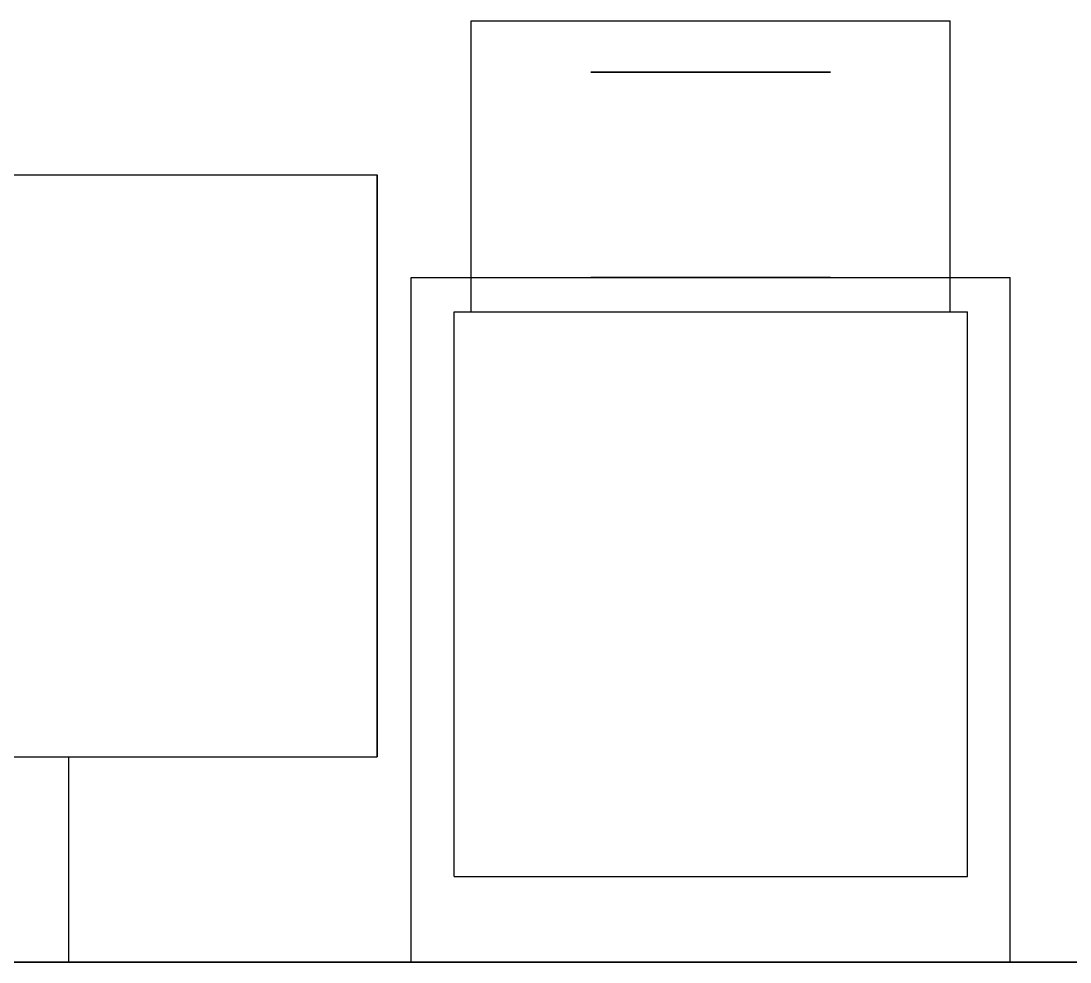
# Model space of a CAD drawing. Header units: millimetres. Extents: x -201 to 3037, y -406 to 3230.
# Drawn here: x 2457.2 to 2518.5, y 1397 to 1452 of the extents above; entities that cross this region are included whole.
import ezdxf

# ---------------------------------------------------------------- set-up
doc = ezdxf.new("R2010")
doc.units = ezdxf.units.MM
doc.layers.add('HIDDEN', color=8, linetype='Continuous')
doc.layers.add('VISIBLE', color=7, linetype='Continuous')

msp = doc.modelspace()

# ---------------------------------------------------------------- linework, layer by layer
at = {"layer": 'HIDDEN'}
for points in [[(2483.5, 1435), (2483.5, 1452)], [(2483.5, 1452), (2511.5, 1452)], [(2483.5, 1435), (2483.5, 1452)], [(2483.5, 1452), (2511.5, 1452)], [(2483.5, 1435), (2483.5, 1452)], [(2483.5, 1452), (2511.5, 1452)], [(2511.5, 1435), (2511.5, 1452)], [(2511.5, 1435), (2511.5, 1452)], [(2511.5, 1435), (2511.5, 1452)], [(2504.5, 1449), (2504.324, 1449), (2503.807, 1449), (2502.973, 1449), (2501.864, 1449), (2500.537, 1449), (2499.058, 1449), (2497.5, 1449), (2495.942, 1449), (2494.463, 1449), (2493.136, 1449), (2492.027, 1449), (2491.193, 1449), (2490.676, 1449), (2490.5, 1449)], [(2490.5, 1449), (2490.544, 1449), (2490.676, 1449), (2490.893, 1449), (2491.193, 1449), (2491.573, 1449), (2492.027, 1449), (2492.55, 1449), (2493.136, 1449), (2493.776, 1449), (2494.463, 1449), (2495.188, 1449), (2495.942, 1449), (2496.716, 1449), (2497.5, 1449)], [(2504.5, 1449), (2504.324, 1449), (2503.807, 1449), (2502.973, 1449), (2501.864, 1449), (2500.537, 1449), (2499.058, 1449), (2497.5, 1449), (2495.942, 1449), (2494.463, 1449), (2493.136, 1449), (2492.027, 1449), (2491.193, 1449), (2490.676, 1449), (2490.5, 1449)], [(2490.5, 1449), (2490.544, 1449), (2490.676, 1449), (2490.893, 1449), (2491.193, 1449), (2491.573, 1449), (2492.027, 1449), (2492.55, 1449), (2493.136, 1449), (2493.776, 1449), (2494.463, 1449), (2495.188, 1449), (2495.942, 1449), (2496.716, 1449), (2497.5, 1449)], [(2504.5, 1449), (2504.324, 1449), (2503.807, 1449), (2502.973, 1449), (2501.864, 1449), (2500.537, 1449), (2499.058, 1449), (2497.5, 1449), (2495.942, 1449), (2494.463, 1449), (2493.136, 1449), (2492.027, 1449), (2491.193, 1449), (2490.676, 1449), (2490.5, 1449)], [(2490.5, 1449), (2490.544, 1449), (2490.676, 1449), (2490.893, 1449), (2491.193, 1449), (2491.573, 1449), (2492.027, 1449), (2492.55, 1449), (2493.136, 1449), (2493.776, 1449), (2494.463, 1449), (2495.188, 1449), (2495.942, 1449), (2496.716, 1449), (2497.5, 1449)], [(2497.5, 1449), (2498.284, 1449), (2499.058, 1449), (2499.812, 1449), (2500.537, 1449), (2501.224, 1449), (2501.864, 1449), (2502.45, 1449), (2502.973, 1449), (2503.427, 1449), (2503.807, 1449), (2504.107, 1449), (2504.324, 1449), (2504.456, 1449), (2504.5, 1449)], [(2497.5, 1449), (2498.284, 1449), (2499.058, 1449), (2499.812, 1449), (2500.537, 1449), (2501.224, 1449), (2501.864, 1449), (2502.45, 1449), (2502.973, 1449), (2503.427, 1449), (2503.807, 1449), (2504.107, 1449), (2504.324, 1449), (2504.456, 1449), (2504.5, 1449)], [(2497.5, 1449), (2498.284, 1449), (2499.058, 1449), (2499.812, 1449), (2500.537, 1449), (2501.224, 1449), (2501.864, 1449), (2502.45, 1449), (2502.973, 1449), (2503.427, 1449), (2503.807, 1449), (2504.107, 1449), (2504.324, 1449), (2504.456, 1449), (2504.5, 1449)], [(2478, 1409), (2478, 1409.426), (2478, 1410.684), (2478, 1412.709), (2478, 1415.401), (2478, 1418.624), (2478, 1422.217), (2478, 1426), (2478, 1429.783), (2478, 1433.376), (2478, 1436.599), (2478, 1439.291), (2478, 1441.316), (2478, 1442.574), (2478, 1443)], [(2480, 1397), (2480, 1437)], [(2480, 1437), (2515, 1437)], [(2483.5, 1437), (2511.5, 1437)], [(2504.5, 1437), (2504.324, 1437), (2503.807, 1437), (2502.973, 1437), (2501.864, 1437), (2500.537, 1437), (2499.058, 1437), (2497.5, 1437), (2495.942, 1437), (2494.463, 1437), (2493.136, 1437), (2492.027, 1437), (2491.193, 1437), (2490.676, 1437), (2490.5, 1437)], [(2490.5, 1437), (2490.544, 1437), (2490.676, 1437), (2490.893, 1437), (2491.193, 1437), (2491.573, 1437), (2492.027, 1437), (2492.55, 1437), (2493.136, 1437), (2493.776, 1437), (2494.463, 1437), (2495.188, 1437), (2495.942, 1437), (2496.716, 1437), (2497.5, 1437)], [(2504.5, 1437), (2504.324, 1437), (2503.807, 1437), (2502.973, 1437), (2501.864, 1437), (2500.537, 1437), (2499.058, 1437), (2497.5, 1437), (2495.942, 1437), (2494.463, 1437), (2493.136, 1437), (2492.027, 1437), (2491.193, 1437), (2490.676, 1437), (2490.5, 1437)], [(2490.5, 1437), (2490.544, 1437), (2490.676, 1437), (2490.893, 1437), (2491.193, 1437), (2491.573, 1437), (2492.027, 1437), (2492.55, 1437), (2493.136, 1437), (2493.776, 1437), (2494.463, 1437), (2495.188, 1437), (2495.942, 1437), (2496.716, 1437), (2497.5, 1437)], [(2504.5, 1437), (2504.324, 1437), (2503.807, 1437), (2502.973, 1437), (2501.864, 1437), (2500.537, 1437), (2499.058, 1437), (2497.5, 1437), (2495.942, 1437), (2494.463, 1437), (2493.136, 1437), (2492.027, 1437), (2491.193, 1437), (2490.676, 1437), (2490.5, 1437)], [(2490.5, 1437), (2490.544, 1437), (2490.676, 1437), (2490.893, 1437), (2491.193, 1437), (2491.573, 1437), (2492.027, 1437), (2492.55, 1437), (2493.136, 1437), (2493.776, 1437), (2494.463, 1437), (2495.188, 1437), (2495.942, 1437), (2496.716, 1437), (2497.5, 1437)], [(2497.5, 1437), (2498.284, 1437), (2499.058, 1437), (2499.812, 1437), (2500.537, 1437), (2501.224, 1437), (2501.864, 1437), (2502.45, 1437), (2502.973, 1437), (2503.427, 1437), (2503.807, 1437), (2504.107, 1437), (2504.324, 1437), (2504.456, 1437), (2504.5, 1437)], [(2497.5, 1437), (2498.284, 1437), (2499.058, 1437), (2499.812, 1437), (2500.537, 1437), (2501.224, 1437), (2501.864, 1437), (2502.45, 1437), (2502.973, 1437), (2503.427, 1437), (2503.807, 1437), (2504.107, 1437), (2504.324, 1437), (2504.456, 1437), (2504.5, 1437)], [(2497.5, 1437), (2498.284, 1437), (2499.058, 1437), (2499.812, 1437), (2500.537, 1437), (2501.224, 1437), (2501.864, 1437), (2502.45, 1437), (2502.973, 1437), (2503.427, 1437), (2503.807, 1437), (2504.107, 1437), (2504.324, 1437), (2504.456, 1437), (2504.5, 1437)], [(2515, 1397), (2515, 1437)], [(2482.5, 1402), (2482.5, 1435)], [(2482.5, 1435), (2512.5, 1435)], [(2482.5, 1402), (2482.5, 1435)], [(2482.5, 1435), (2512.5, 1435)], [(2482.5, 1402), (2482.5, 1435)], [(2482.5, 1435), (2512.5, 1435)], [(2483.5, 1435), (2511.5, 1435)], [(2483.5, 1435), (2511.5, 1435)], [(2483.5, 1435), (2511.5, 1435)], [(2483.5, 1435), (2511.5, 1435)], [(2512.5, 1402), (2512.5, 1435)], [(2512.5, 1402), (2512.5, 1435)], [(2512.5, 1402), (2512.5, 1435)], [(2340, 1409), (2460, 1409)], [(2460, 1397), (2460, 1409)], [(2482.5, 1402), (2512.5, 1402)], [(2482.5, 1402), (2512.5, 1402)], [(2482.5, 1402), (2512.5, 1402)], [(2575, 1397), (2210, 1397)], [(2340, 1397), (2460, 1397)], [(2340, 1397), (2460, 1397)], [(2480, 1397), (2515, 1397)], [(2480, 1397), (2515, 1397)], [(2499.75, 1397), (2499.681, 1397), (2499.478, 1397), (2499.15, 1397), (2498.715, 1397), (2498.193, 1397), (2497.612, 1397), (2497, 1397), (2496.388, 1397), (2495.807, 1397), (2495.285, 1397), (2494.85, 1397), (2494.522, 1397), (2494.319, 1397), (2494.25, 1397)], [(2494.25, 1397), (2494.267, 1397), (2494.319, 1397), (2494.404, 1397), (2494.522, 1397), (2494.672, 1397), (2494.85, 1397), (2495.055, 1397), (2495.285, 1397), (2495.537, 1397), (2495.807, 1397), (2496.092, 1397), (2496.388, 1397), (2496.692, 1397), (2497, 1397)], [(2499.75, 1397), (2499.681, 1397), (2499.478, 1397), (2499.15, 1397), (2498.715, 1397), (2498.193, 1397), (2497.612, 1397), (2497, 1397), (2496.388, 1397), (2495.807, 1397), (2495.285, 1397), (2494.85, 1397), (2494.522, 1397), (2494.319, 1397), (2494.25, 1397)], [(2494.25, 1397), (2494.267, 1397), (2494.319, 1397), (2494.404, 1397), (2494.522, 1397), (2494.672, 1397), (2494.85, 1397), (2495.055, 1397), (2495.285, 1397), (2495.537, 1397), (2495.807, 1397), (2496.092, 1397), (2496.388, 1397), (2496.692, 1397), (2497, 1397)], [(2503.3, 1397), (2503.217, 1397), (2502.973, 1397), (2502.58, 1397), (2502.058, 1397), (2501.432, 1397), (2500.734, 1397), (2500, 1397), (2499.266, 1397), (2498.568, 1397), (2497.942, 1397), (2497.42, 1397), (2497.027, 1397), (2496.783, 1397), (2496.7, 1397)], [(2496.7, 1397), (2496.721, 1397), (2496.783, 1397), (2496.885, 1397), (2497.027, 1397), (2497.206, 1397), (2497.42, 1397), (2497.667, 1397), (2497.942, 1397), (2498.244, 1397), (2498.568, 1397), (2498.91, 1397), (2499.266, 1397), (2499.631, 1397), (2500, 1397)], [(2503.3, 1397), (2503.217, 1397), (2502.973, 1397), (2502.58, 1397), (2502.058, 1397), (2501.432, 1397), (2500.734, 1397), (2500, 1397), (2499.266, 1397), (2498.568, 1397), (2497.942, 1397), (2497.42, 1397), (2497.027, 1397), (2496.783, 1397), (2496.7, 1397)], [(2496.7, 1397), (2496.721, 1397), (2496.783, 1397), (2496.885, 1397), (2497.027, 1397), (2497.206, 1397), (2497.42, 1397), (2497.667, 1397), (2497.942, 1397), (2498.244, 1397), (2498.568, 1397), (2498.91, 1397), (2499.266, 1397), (2499.631, 1397), (2500, 1397)], [(2497, 1397), (2497.308, 1397), (2497.612, 1397), (2497.908, 1397), (2498.193, 1397), (2498.463, 1397), (2498.715, 1397), (2498.945, 1397), (2499.15, 1397), (2499.328, 1397), (2499.478, 1397), (2499.596, 1397), (2499.681, 1397), (2499.733, 1397), (2499.75, 1397)], [(2497, 1397), (2497.308, 1397), (2497.612, 1397), (2497.908, 1397), (2498.193, 1397), (2498.463, 1397), (2498.715, 1397), (2498.945, 1397), (2499.15, 1397), (2499.328, 1397), (2499.478, 1397), (2499.596, 1397), (2499.681, 1397), (2499.733, 1397), (2499.75, 1397)], [(2500, 1397), (2500.369, 1397), (2500.734, 1397), (2501.09, 1397), (2501.432, 1397), (2501.756, 1397), (2502.058, 1397), (2502.333, 1397), (2502.58, 1397), (2502.794, 1397), (2502.973, 1397), (2503.115, 1397), (2503.217, 1397), (2503.279, 1397), (2503.3, 1397)], [(2500, 1397), (2500.369, 1397), (2500.734, 1397), (2501.09, 1397), (2501.432, 1397), (2501.756, 1397), (2502.058, 1397), (2502.333, 1397), (2502.58, 1397), (2502.794, 1397), (2502.973, 1397), (2503.115, 1397), (2503.217, 1397), (2503.279, 1397), (2503.3, 1397)]]:
    msp.add_lwpolyline(points, dxfattribs=at)
at = {"layer": 'VISIBLE'}
for points in [[(2483.5, 1435), (2483.5, 1452)], [(2483.5, 1452), (2511.5, 1452)], [(2511.5, 1435), (2511.5, 1452)], [(2445, 1443), (2478, 1443)], [(2478, 1443), (2478, 1442.574), (2478, 1441.316), (2478, 1439.291), (2478, 1436.599), (2478, 1433.376), (2478, 1429.783), (2478, 1426), (2478, 1422.217), (2478, 1418.624), (2478, 1415.401), (2478, 1412.709), (2478, 1410.684), (2478, 1409.426), (2478, 1409)], [(2480, 1397), (2480, 1437)], [(2480, 1437), (2483.5, 1437)], [(2511.5, 1437), (2515, 1437)], [(2515, 1397), (2515, 1437)], [(2482.5, 1402), (2482.5, 1435)], [(2482.5, 1435), (2512.5, 1435)], [(2512.5, 1402), (2512.5, 1435)], [(2420, 1409), (2460, 1409)], [(2460, 1397), (2460, 1409)], [(2460, 1409), (2478, 1409)], [(2482.5, 1402), (2512.5, 1402)], [(2210, 1397), (2575, 1397)]]:
    msp.add_lwpolyline(points, dxfattribs=at)

doc.saveas('drawing.dxf')
